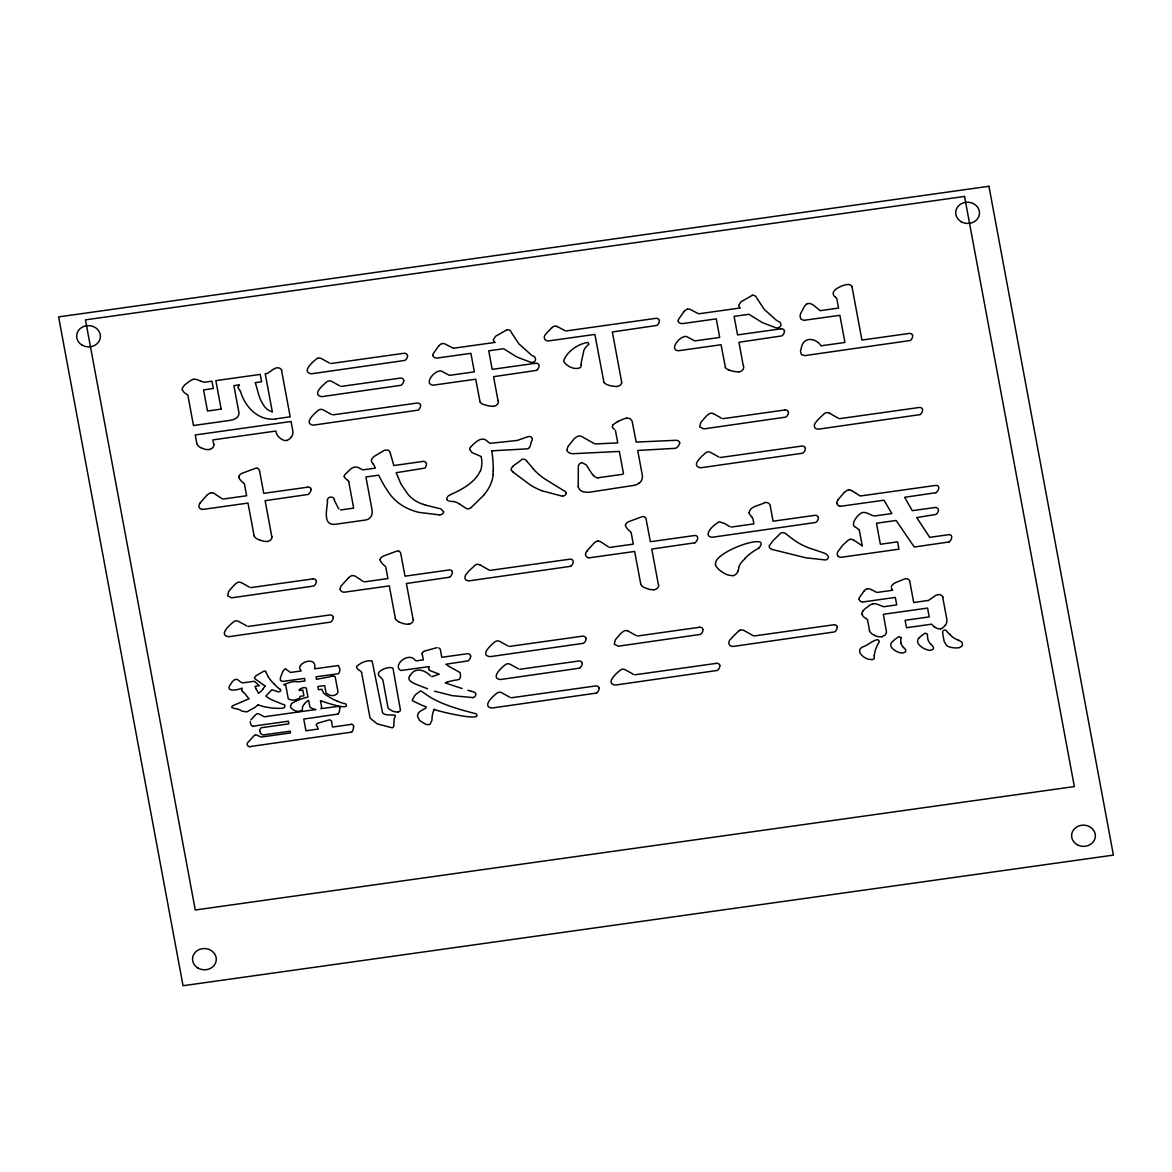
<?xml version="1.0" encoding="UTF-8"?>
<svg xmlns="http://www.w3.org/2000/svg" width="1172" height="1172" viewBox="0 0 1172 1172"><rect width="100%" height="100%" fill="white"/><g stroke="black" fill="none" stroke-linecap="round" stroke-linejoin="round"><path stroke-width="1.5" d="M238.854 477.092L238.883 477.238A7.618 6.798 2.4 0 0 240.333 479.905A17.639 15.763 2.4 0 0 241.608 481.384L243.981 483.523M380.153 559.762L380.182 560.055A7.618 6.798 2.4 0 0 381.618 562.721A17.639 15.763 2.4 0 0 382.892 564.201L385.28 566.34M469.62 449.477L472.052 452.597L480.505 456.23A44.946 40.141 2.4 0 1 481.399 456.655M625.496 525.466L625.526 525.598A7.618 6.798 2.4 0 0 626.976 528.279A17.639 15.763 2.4 0 0 628.251 529.744L630.624 531.898M719.813 665.725L719.813 665.872A7.105 6.343 2.4 0 1 717.293 670.443L615.256 685.078C605.045 683.423 616.033 673.519 620.428 670.047A6.475 5.772 2.4 0 1 621.468 669.49L621.526 669.461A3.736 3.326 2.4 0 1 623.782 669.256L624.134 669.344A7.179 6.417 2.4 0 1 624.925 669.593L633.481 674.34M784.405 331.031L784.434 331.324A7.105 6.343 2.4 0 1 781.914 335.895L738.917 342.253L743.356 366.118M493.192 470.807L493.002 474.455M621.526 382.38L621.556 382.043A7.984 7.135 2.4 0 0 621.424 380.783L612.355 331.969L656.803 325.45A7.105 6.343 2.4 0 0 659.397 320.85M327.515 500.737C327.457 508.311 321.919 525.613 335.133 524.309L365.679 520.002A9.552 8.526 2.4 0 0 368.374 519.064L368.931 518.727A8.6 7.691 2.4 0 0 372.037 513.805L372.213 511.856A20.07 17.932 2.4 0 0 371.92 509.219L365.928 476.975L378.703 475.173A147.057 131.381 2.4 0 0 388.855 492.767A47.744 42.646 2.4 0 0 409.834 509.41A64.621 57.736 2.4 0 0 418.931 512.384L439.808 514.933M311.063 489.662L311.049 489.193A2.74 2.447 2.4 0 0 310.844 488.607M238.282 387.038L238.297 387.522A6.153 5.494 2.4 0 0 239.601 390.027L239.996 390.613M738.17 570.764L738.316 570.31A19.528 17.448 2.4 0 0 738.814 567.57M480.373 470.705C475.143 482.322 462.325 489.457 450.751 494.481M247.497 742.872L254.544 735.24A3.663 3.267 2.4 0 1 255.452 734.903M568.039 446.547L567.761 447.162A7.735 6.9 2.4 0 0 567.204 450.297M568.215 446.224L574.016 438.943A11.398 10.182 2.4 0 1 578.763 435.955M409.555 676.288C405.937 681.518 416.968 684.433 421.173 686.338M250.852 719.93L255.848 714.466M263.231 688.682L263.583 688.125A25.374 22.678 2.4 0 1 265.077 686.074M838.039 499.682L844.323 492.416M200.163 502.817L207.371 494.745M586.806 551.177L594.014 543.119A8.468 7.559 2.4 0 1 597.588 541.054M863.105 610.802L863.969 609.806A22.913 20.481 2.4 0 1 865.112 608.722L869.961 605.089A12.482 11.149 2.4 0 1 873.037 603.741M470.617 447.089L470.587 447.133A7.076 6.329 2.4 0 0 470.075 447.865L469.987 448.026A3.619 3.238 2.4 0 0 469.606 449.33M260.345 728.735L261.283 727.724L288.854 723.857L288.371 721.205L253.533 726.098M612.634 425.333L612.282 426.623A5.464 4.878 2.4 0 0 614.582 429.45M470.763 446.928C475.056 442.503 481.897 435.164 487.801 441.683A11.237 10.035 2.4 0 0 490.057 443.353L517.248 440.438L528.367 436.555A3.384 3.018 2.4 0 1 529.876 436.57M483.802 495.155L471.188 507.535M304.456 703.815L302.566 706.701L302.347 709.602A2.329 2.08 2.4 0 1 301.907 710.276L299.343 711.331M919.449 637.553C913.178 643.252 924.166 649.757 929.396 650.255A6.871 6.138 2.4 0 0 931.154 650.123L933.073 649.229A2.139 1.905 2.4 0 0 933.469 648.614L933.469 647.149A19.104 17.067 2.4 0 0 932.443 645.918L930.89 644.234M864.247 590.732L859.31 597.735A5.406 4.835 2.4 0 0 859.105 598.819L859.135 599.156M438.768 345.784L433.098 353.9A6.431 5.743 2.4 0 0 432.908 355.277L432.951 355.409M684.126 311.342L678.442 319.487A6.431 5.743 2.4 0 0 678.266 320.835L678.295 320.967M773.11 540.556L769.096 546.02L769.682 547.998L771.747 549.36L805.984 557.828L825.337 559.952A3.399 3.033 2.4 0 0 828.34 556.51L828.062 556.099A6.036 5.391 2.4 0 0 826.128 554.122L825.586 553.755A11.119 9.933 2.4 0 0 824.898 553.404L824.458 553.199A14.914 13.332 2.4 0 0 823.887 552.964L808.46 547.764A64.973 58.043 2.4 0 1 794.426 540.351L786.602 534.432M773.696 539.999L781.299 532.689A5.728 5.113 2.4 0 1 786.148 533.949L786.163 534.036M337.697 714.129L303.753 719.051L305.936 730.771L318.345 729.028L316.367 725.029M513.028 466.119L513.351 465.841A17.521 15.661 2.4 0 1 515.109 464.522L516.134 463.848A30.999 27.688 2.4 0 0 518.683 462.032L522.258 459.175A4.542 4.058 2.4 0 1 526.594 460.801L526.711 460.992M351.38 732.178L250.325 746.52M551.807 327.721L547.383 332.247A49.327 44.067 2.4 0 0 546.225 333.683C542.958 336.012 543.676 341.081 548.364 340.949L594.878 334.43L603.888 382.16M348.67 577.562L341.492 585.575A7.75 6.915 2.4 0 0 340.085 589.12M536.571 370.367L493.558 376.695L497.997 400.56M570.705 566.31L469.357 580.814C464.156 581.327 463.629 576.141 467.115 573.181A56.827 50.762 2.4 0 1 468.829 571.13L475.056 565.182A6.607 5.889 2.4 0 1 476.052 564.626L476.11 564.611A3.809 3.399 2.4 0 1 478.469 564.406L478.821 564.494A7.457 6.666 2.4 0 1 479.656 564.758L479.831 564.831M920.123 414.61L818.774 429.113C813.588 429.626 813.016 424.586 816.532 421.466A56.827 50.762 2.4 0 1 818.246 419.415L824.473 413.482A6.607 5.889 2.4 0 1 825.469 412.925L825.528 412.91A3.809 3.399 2.4 0 1 827.886 412.705L828.238 412.793A7.457 6.666 2.4 0 1 829.073 413.057L829.249 413.115M596.621 693.048L491.918 708.035C481.765 706.672 492.533 696.461 497.016 693.106A6.402 5.728 2.4 0 1 498.041 692.549L498.1 692.52A3.736 3.34 2.4 0 1 500.341 692.315L500.708 692.403A7.179 6.417 2.4 0 1 501.499 692.652L510.01 697.325M639.077 483.098L639.136 483.054A14.416 12.877 2.4 0 1 635.663 484.974A19.177 17.126 2.4 0 1 635.165 485.179L590.102 492.123A22.517 20.114 2.4 0 1 587.948 492.284L584.594 492.064A8.6 7.677 2.4 0 1 579.95 489.925L579.671 489.486A7.999 7.149 2.4 0 1 578.236 486.629M579.525 668.172L500.385 679.54C490.306 678.324 500.913 667.967 505.484 664.612A6.402 5.728 2.4 0 1 506.509 664.055L506.568 664.041A3.736 3.34 2.4 0 1 508.809 663.835L509.175 663.923A7.179 6.417 2.4 0 1 509.967 664.172L518.478 668.846M739.019 630.77L732.793 636.718A56.827 50.762 2.4 0 0 731.079 638.769C727.548 641.304 728.017 646.783 733.335 646.417L834.669 631.898A7.135 6.373 2.4 0 0 837.218 627.181M449.403 577.254L406.406 583.495L413.086 619.387M694.762 542.812L651.764 549.053L658.43 584.945M935.857 492.709L904.638 497.294L912.285 510.684L934.714 507.535M948.822 541.991L914.307 547.031L896.111 520.485L876.89 523.181M806.702 304.251L805.823 304.881A10.358 9.259 2.4 0 0 804.446 306.346L800.71 313.437A14.84 13.258 2.4 0 0 800.051 315.957L800.857 319.15L803.889 320.322L839.885 315.327L844.939 342.458L821.235 345.784M317.876 723.168L328.863 720.004A2.256 2.022 2.4 0 1 330.475 720.15M758.899 547.983C773.652 531.106 712.239 551.807 715.653 564.626M423.634 651.544L423.81 651.442A10.123 9.054 2.4 0 1 424.616 651.075L436.453 647.75A6.68 5.977 2.4 0 1 436.995 647.706M935.329 595.64L928.502 600.43L913.706 602.511L909.882 581.957A5.626 5.025 2.4 0 0 909.633 581.063M274.204 368.799L273.237 369.356A26.722 23.865 2.4 0 0 272.695 369.707L267.612 373.37L265.224 373.707L272.358 412.046L269.912 410.889M617.468 421.788L618.45 421.261M935.696 595.435L936.135 595.23A7.222 6.446 2.4 0 1 937.747 594.658L937.878 594.644M274.57 368.609L275.068 368.374A7.222 6.446 2.4 0 1 276.592 367.862L276.841 367.832A4.468 3.985 2.4 0 1 281.793 370.293M740.03 630.228L740.074 630.199A3.809 3.399 2.4 0 1 742.447 629.994L742.784 630.082A7.457 6.666 2.4 0 1 743.619 630.346L743.795 630.419M296.955 700.519L291.769 703.332L290.392 706.218A5.215 4.659 2.4 0 0 291.389 708.254L293.557 710.012A9.933 8.863 2.4 0 0 299.343 711.389M317.641 358.28L317.627 358.295A6.402 5.728 2.4 0 0 316.572 358.866C314.272 360.683 300.325 371.964 311.459 373.795L404.867 360.419A6.783 6.05 2.4 0 0 407.563 355.687M447.426 682.06L447.455 682.045A15.046 13.434 2.4 0 0 445.301 682.837L449.169 684.228M275.728 418.887L275.698 418.902A6.636 5.933 2.4 0 1 275.054 419.049C258.221 420.807 245.021 406.933 240.582 391.668A7.471 6.68 2.4 0 0 240.26 391.038L240.201 390.935M882.194 636.63L885.329 634.96L886.545 632.221L883.336 614.304L927.55 608.092L929.191 616.897L905.106 620.281L906.498 627.723L931.681 624.193A14.372 12.833 2.4 0 0 934.143 626.683L934.538 626.991M193.409 379.347L193.541 379.318A5.977 5.333 2.4 0 1 194.83 379.245L195.914 379.376A11.808 10.548 2.4 0 1 197.277 379.713L200.046 380.753M873.052 603.77L873.184 603.727A5.977 5.333 2.4 0 1 874.473 603.668L875.557 603.8A11.808 10.548 2.4 0 1 876.92 604.137L883.263 606.598A4.776 4.263 2.4 0 0 883.761 606.715L896.712 604.884L895.32 597.412L863.749 601.851A5.875 5.245 2.4 0 1 862.841 601.925M626.581 418.096L629.965 418.521L632.089 421.012L636.162 442.093L675.878 440.291A3.663 3.267 2.4 0 1 679.789 442.84M398.041 712.019L399.813 711.228A2.549 2.285 2.4 0 0 400.472 710.291L393.016 668.436C390.628 665.374 374.879 670.721 379.025 675.834A17.009 15.192 2.4 0 0 380.226 677.035A27.439 24.524 2.4 0 1 381.486 678.178L382.863 679.95L388.064 707.903A3.941 3.531 2.4 0 0 388.459 708.562L392.195 710.935A13.727 12.262 2.4 0 0 398.041 712.122M408.676 624.178L408.515 624.207A16.305 14.562 2.4 0 1 401.073 622.786L399.271 622.127M654.02 589.736L653.859 589.765A16.305 14.562 2.4 0 1 646.431 588.344L644.615 587.685A8.248 7.369 2.4 0 1 640.615 584.213M940.618 628.778L940.677 628.763A7.369 6.578 2.4 0 0 944.954 625.365M506.905 329.801L495.551 336.305L493.368 339.836M752.263 295.344L740.909 301.863L738.726 305.394M330.856 363.54L403.842 353.299A3.091 2.754 2.4 0 1 407.504 355.482L407.402 355.687M565.871 330.973L655.734 318.359A3.091 2.754 2.4 0 1 659.411 320.542M453.623 348.216L494.892 342.429M698.981 313.774L740.25 307.972A5.362 4.791 2.4 0 1 738.8 305.98M255.32 382.629L261.59 381.75L260.213 374.41L215.868 380.636L221.156 409.043M820.239 310.668L838.537 308.09L836.808 298.743M341.257 386.408L400.106 378.146A3.091 2.754 2.4 0 1 403.769 380.329M449.711 375.318L474.367 371.861L470.91 353.314L437.903 357.958A7.413 6.622 2.4 0 1 436.717 358.046L436.292 358.017A3.633 3.238 2.4 0 1 432.82 355.438M695.069 340.876L719.711 337.419L716.268 318.872L683.247 323.501A7.413 6.622 2.4 0 1 682.075 323.589L681.679 323.575A3.633 3.238 2.4 0 1 678.163 320.996M780.86 328.834L737.554 334.914L734.097 316.367L748.937 314.286L762.415 322.637L776.011 327.808A8.307 7.428 2.4 0 0 777.27 327.911C782.222 327.808 782.061 322.066 777.769 321.157M275.947 418.814L290.202 416.822L281.544 370.381M332.789 414.888L417.027 403.065A3.091 2.754 2.4 0 1 420.704 405.248L420.602 405.556A7.105 6.343 2.4 0 1 418.082 410.141L313.393 425.143C303.299 423.912 313.935 413.584 318.491 410.215A6.402 5.728 2.4 0 1 319.517 409.658L319.575 409.643A3.736 3.34 2.4 0 1 321.831 409.438L322.183 409.526A7.179 6.417 2.4 0 1 322.974 409.775L331.5 414.434M616.838 386.467L617.029 386.438A5.347 4.776 2.4 0 0 621.775 382.497M493.353 406.245L493.016 406.274A25.74 22.986 2.4 0 1 487.86 405.688L483.655 404.53A7.794 6.973 2.4 0 1 479.949 401.923M209.187 449.447L209.466 449.389A5.801 5.171 2.4 0 0 214.08 444.276M286.657 440.379L286.788 440.35A7.442 6.651 2.4 0 0 291.096 437.053M722.831 418.697L784.786 410.01M423.107 461.416L393.836 465.533L390.291 453.139M222.9 499.082L246.633 495.756L244.479 484.139M307.547 487.2L263.744 493.353L259.613 471.144M839.592 418.668L919.053 407.504A4.058 3.619 2.4 0 1 919.683 407.46M340.481 509.981L353.124 508.209M720.223 457.52L801.692 446.078A3.091 2.754 2.4 0 1 805.369 448.261M598.262 477.722L621.775 474.426A6.783 6.065 2.4 0 0 622.698 474.235M562.457 496.225L541.698 490.702M764.759 502.612C760.013 505.586 749.758 505.938 749.142 512.75M860.365 495.99L935.271 485.472A3.194 2.857 2.4 0 1 938.376 486.307M250.735 587.626L312.69 578.924M731.182 527.078L753.918 523.884L752.951 518.654M364.184 581.898L387.917 578.572L385.764 566.955M609.543 547.456L633.276 544.116L631.122 532.513M874.239 516.032L891.833 513.556L883.996 500.195L841.76 506.128A6.256 5.596 2.4 0 1 840.734 506.201L840.207 506.172M490.174 570.368L569.636 559.22A4.058 3.619 2.4 0 1 570.266 559.176M248.127 626.449L329.61 615.007A3.091 2.754 2.4 0 1 333.273 617.19M877.169 592.431L892.639 590.263L892.068 589.384A6.798 6.08 2.4 0 1 891.54 588.183M509.38 646.431L582.352 636.176A3.091 2.754 2.4 0 1 586.015 638.359M416.236 660.891L423.341 659.88L422.213 653.83M637.378 636L699.332 627.298M428.981 666.619L401.542 670.428A4.703 4.205 2.4 0 1 400.194 670.194C392.767 664.685 409.116 651.119 415.503 660.642M754.138 635.957L833.6 624.808A4.058 3.619 2.4 0 1 834.244 624.764M519.782 669.285L578.616 661.023A3.091 2.754 2.4 0 1 582.279 663.22M264.476 716.751L315.971 709.529A11.031 9.859 2.4 0 1 313.056 708.957M472.565 697.574L452.392 695.67L434.475 691.172M634.77 674.808L716.253 663.381M511.314 697.78L595.552 685.957A3.091 2.754 2.4 0 1 599.214 688.14M351.19 724.428L332.526 727.036L331.515 721.63M582.162 462.779L586.19 464.815L592.607 474.704M333.244 676.01L335.163 676.61L337.961 691.67A4.058 3.633 2.4 0 1 336.657 694.044A8.277 7.398 2.4 0 1 333.888 695.479A9.068 8.101 2.4 0 1 329.244 695.04L326.05 693.033L324.659 685.576L317.832 686.528L318.432 689.737L321.846 689.268L323.589 693.048A24.451 21.843 2.4 0 0 328.35 696.476A54.308 48.506 2.4 0 0 337.39 701.237M491.83 450.854L527.605 448.817A4.6 4.117 2.4 0 0 528.513 448.422M595.479 443.924L617.761 442.913L615.476 430.637M453.33 501.616L449.477 501.22M588.93 557.696L589.472 557.726A6.256 5.596 2.4 0 0 590.483 557.652L634.638 551.455L640.762 584.139M202.258 509.322L202.815 509.366A6.256 5.596 2.4 0 0 203.84 509.278L247.995 503.081L254.119 535.765M471.129 691.143L467.833 690.293M594.526 443.719L581.649 436.497A8.321 7.442 2.4 0 0 580.975 436.248L580.755 436.174A4.38 3.912 2.4 0 0 579.803 435.999M462.032 688.506L450.136 684.58M425.407 505.088L440.701 508.838L443.397 511.402M957.846 639.809L961.274 641.699A4.732 4.234 2.4 0 1 962.329 643.501L962.285 645.42A3.179 2.842 2.4 0 1 961.831 646.212L959.311 647.677A20.246 18.078 2.4 0 1 949.452 646.973L948.338 646.505A7.398 6.622 2.4 0 1 946.449 645.23L944.222 641.699L942.845 634.477A19.807 17.683 2.4 0 1 942.771 631.781L942.947 631.063A1.89 1.685 2.4 0 1 944.236 630.097A3.355 2.989 2.4 0 1 945.467 630.111L946.024 630.419A41.958 37.489 2.4 0 0 949.628 634.257M424.953 504.942L423.385 504.414M313.041 708.987L309.906 707.082L308.588 700.255A15.383 13.742 2.4 0 0 304.544 703.859M873.111 515.753L867.119 513.116A11.53 10.299 2.4 0 0 865.053 512.56L864.584 512.501A5.494 4.908 2.4 0 0 862.914 512.516M698.409 313.613L698.336 313.583A9.42 8.409 2.4 0 1 697.457 313.202L690.249 309.437A6.212 5.552 2.4 0 0 687.598 309.174M453.051 348.055L452.949 348.011A9.42 8.409 2.4 0 1 452.099 347.645L444.906 343.879A6.212 5.552 2.4 0 0 442.24 343.616M259.657 540.014L258.06 539.354A8.248 7.369 2.4 0 1 253.972 535.838M427.531 688.726L421.73 686.558M557.183 326.505L557.301 326.549A6.666 5.963 2.4 0 0 556.407 326.27L556.217 326.226A3.619 3.238 2.4 0 0 554.283 326.241M627.958 630.99L627.796 630.932A7.032 6.285 2.4 0 0 627.005 630.697L626.712 630.624A3.838 3.428 2.4 0 0 625.321 630.565A4.761 4.263 2.4 0 0 623.68 631.195L623.592 631.239A10.694 9.552 2.4 0 0 622.435 632.06L621.336 633.027A35.014 31.278 2.4 0 0 620.501 633.847L616.208 638.725A28.861 25.784 2.4 0 0 615.329 639.927L614.245 644.146L618.274 646.212L700.402 634.404A7.105 6.343 2.4 0 0 702.995 629.789M713.411 413.701L713.352 413.672A7.032 6.285 2.4 0 0 712.459 413.394L712.268 413.35A3.838 3.428 2.4 0 0 710.774 413.262A4.761 4.263 2.4 0 0 709.133 413.906L709.001 413.965A10.694 9.552 2.4 0 0 707.888 414.771L706.701 415.811A35.014 31.278 2.4 0 0 705.954 416.543L701.662 421.422A28.861 25.784 2.4 0 0 700.768 422.623L699.699 426.857L703.727 428.908L785.855 417.1A7.105 6.343 2.4 0 0 788.448 412.5L788.317 412.207M241.315 582.63L241.256 582.601A7.032 6.285 2.4 0 0 240.363 582.323L240.143 582.279A3.838 3.428 2.4 0 0 238.678 582.191A4.761 4.263 2.4 0 0 237.037 582.821L237.037 582.821A10.694 9.552 2.4 0 0 235.792 583.7L234.605 584.74A35.014 31.278 2.4 0 0 233.858 585.473L229.565 590.351A28.861 25.784 2.4 0 0 228.672 591.552L227.602 595.786L231.631 597.837L313.759 586.029A7.105 6.343 2.4 0 0 316.352 581.429M729.087 370.118L733.203 371.26A25.74 22.986 2.4 0 0 738.36 371.846M838.639 418.375L829.468 413.203M753.171 635.649L744.088 630.536M489.222 570.075L480.051 564.919M557.476 326.622L564.831 330.621M713.616 413.775L721.571 418.243M628.163 631.078L636.118 635.546M241.52 582.704L249.475 587.172M263.993 716.59L259.027 714.026A6.314 5.64 2.4 0 0 258.485 713.836M871.294 589.545L875.953 592.021A7.779 6.959 2.4 0 0 876.553 592.256M874.561 635.458L874.605 635.488A12.907 11.53 2.4 0 0 882.077 636.821M201.833 448.217L201.789 448.202A10.094 9.01 2.4 0 1 196.603 443.499M729.878 526.624L726.288 524.66A38.471 34.369 2.4 0 0 724.15 523.298L719.154 521.76L714.422 524.983A53.136 47.466 2.4 0 0 713.279 526.155C709.426 529.129 704.431 536.747 712.268 537.259L815.771 522.448A7.105 6.343 2.4 0 0 818.378 517.848M329.566 363.086L321.099 358.442A7.179 6.417 2.4 0 0 320.249 358.163L319.927 358.105A3.736 3.34 2.4 0 0 317.641 358.266M339.968 385.954L331.5 381.31A7.179 6.417 2.4 0 0 330.651 381.032L330.431 380.988A3.736 3.34 2.4 0 0 328.043 381.134A6.402 5.728 2.4 0 0 326.973 381.735C324.336 383.845 310.785 394.949 321.861 396.649L401.014 385.28A7.091 6.329 2.4 0 0 403.798 380.636M508.091 645.977L499.624 641.333A7.179 6.417 2.4 0 0 498.774 641.055L498.54 641.011A3.736 3.34 2.4 0 0 496.152 641.157A6.402 5.728 2.4 0 0 495.082 641.758C492.387 643.868 478.923 655.104 489.984 656.672L583.378 643.311A6.783 6.05 2.4 0 0 586.073 638.579L585.897 638.388M532.337 355.57C536.835 356.493 536.571 362.837 531.927 362.353A8.307 7.428 2.4 0 1 530.652 362.251L517.057 357.094L503.579 348.729L488.739 350.809L492.196 369.356L535.516 363.276A3.091 2.754 2.4 0 1 539.179 365.459L539.076 365.62A7.105 6.343 2.4 0 1 536.556 370.352M718.875 457.021L710.379 452.289A7.179 6.417 2.4 0 0 709.587 452.04L709.324 451.982A3.736 3.326 2.4 0 0 706.965 452.143L706.95 452.187A6.475 5.772 2.4 0 0 705.881 452.758C703.464 454.736 689.546 465.973 700.695 467.789L802.761 453.183A7.105 6.343 2.4 0 0 805.354 448.568M246.779 625.951L238.282 621.219A7.179 6.417 2.4 0 0 237.491 620.97L237.227 620.911A3.736 3.326 2.4 0 0 234.869 621.072L234.854 621.116A6.475 5.772 2.4 0 0 233.785 621.687C231.162 623.797 217.567 634.96 228.599 636.718L330.665 622.112A7.105 6.343 2.4 0 0 333.258 617.498M200.163 380.812L203.62 382.175A4.776 4.263 2.4 0 0 204.118 382.292L211.956 381.193L213.333 388.518L203.562 389.895L207.488 411.02L220.38 409.218A3.912 3.487 2.4 0 0 221.083 409.072M851.81 490.687L855.97 493.236M854.051 540.292L860.878 544.921A27.542 24.597 2.4 0 0 862.211 545.815M859.633 495.639L856.175 493.397M608.502 546.928L601.046 542.006A7.457 6.666 2.4 0 0 598.877 541.156M363.071 581.341L355.687 576.463A7.457 6.666 2.4 0 0 353.519 575.613M221.86 498.569L214.491 493.69A7.457 6.666 2.4 0 0 212.235 492.797M821.001 345.652C815.873 337.961 803.01 335.749 801.121 348.802A21.111 18.869 2.4 0 0 800.901 349.461A13.39 11.954 2.4 0 0 800.491 351.248L801.414 354.603L804.827 355.614L910.307 340.495A7.193 6.431 2.4 0 0 912.68 335.822L912.548 335.339M430.593 675.907C424.865 670.018 415.591 666.853 410.449 674.969A13.961 12.467 2.4 0 0 409.555 676.288M819.975 310.492L815.067 306.449A26.546 23.718 2.4 0 0 813.793 305.467L812.386 304.544A5.743 5.128 2.4 0 0 806.526 303.9M449.184 666.458L445.887 664.246L468.068 660.862A7.105 6.343 2.4 0 0 470.661 656.247L470.529 655.968M855.809 527.429L856.703 527.971A19.148 17.111 2.4 0 1 859.325 530.008M449.55 666.707L460.098 672.567L460.493 675.35A10.753 9.61 2.4 0 1 460.493 675.922L460.493 676.039A8.351 7.457 2.4 0 1 460.42 676.771L460.347 677.123A4.849 4.322 2.4 0 1 459.263 679.203L458.062 679.745A59.406 53.062 2.4 0 0 447.44 682.001M776.743 320.571L764.334 309.511L756.819 298.201M531.399 355.028L518.976 343.953L511.475 332.643M459.79 504.18L466.104 508.355A6.973 6.241 2.4 0 0 466.881 508.663L467.071 508.721A3.663 3.267 2.4 0 0 468.683 508.882L469.225 508.707A10.621 9.493 2.4 0 0 471.173 507.52M855.56 527.268C850.652 525.554 855.179 517.672 859.516 514.376A7.647 6.842 2.4 0 1 862.475 512.53M265.077 686.074L256.199 679.701A23.66 21.14 2.4 0 1 255.408 679.042A2.608 2.329 2.4 0 1 254.383 677.826L255.935 675.79L264.125 671.029A1.494 1.333 2.4 0 1 265.619 671.527M835.548 297.336L836.515 298.318M513.204 472.155L529.817 484.637A58.497 52.257 2.4 0 0 541.713 490.643M949.598 634.286L950.756 635.385A17.463 15.602 2.4 0 0 957.817 639.868M903.451 647.442L903.92 647.882A20.554 18.356 2.4 0 1 905.604 649.669L905.707 651.339A2.139 1.905 2.4 0 1 905.311 651.969L903.392 652.863A6.871 6.138 2.4 0 1 901.283 652.965C896.346 652.408 886.34 646.431 892.844 641.289A36.068 32.23 2.4 0 1 898.983 636.601L901.151 637.671M835.504 297.292C827.271 291.066 842.771 284.884 847.253 284.562A4.205 3.75 2.4 0 1 852.015 286.569M274.336 684.243L275.654 685.576A62.775 56.08 2.4 0 0 277.471 687.29L279.185 688.653A5.333 4.761 2.4 0 1 280.504 689.546M751.516 516.764L752.439 517.79M280.489 689.561L280.65 691.07L278.584 691.934L271.889 689.737L265.883 696.095A29.329 26.209 2.4 0 0 273.31 700.446L282.599 704.269A13.346 11.925 2.4 0 1 283.771 704.577L284.855 705.178L284.752 706.906A2.168 1.948 2.4 0 1 284.122 707.668L282.364 708.298A62.38 55.729 2.4 0 1 265.854 707.053A44.639 39.892 2.4 0 1 258.104 704.812M338.928 508.897L338.679 508.589A10.694 9.552 2.4 0 1 338.4 508.223L334.225 500.136M533.494 469.049L526.946 461.329M372.916 463.76L373.004 463.848A6.49 5.801 2.4 0 1 374.205 465.548L375.318 468.126L362.88 469.869A7.003 6.256 2.4 0 1 361.02 468.961L358.647 467.775A7.545 6.739 2.4 0 0 355.013 466.969L354.94 467.057A9.42 8.409 2.4 0 0 350.838 468.859L344.729 474.792A5.157 4.615 2.4 0 0 344.334 475.905L344.334 476.447M265.59 671.556L265.971 672.303A36.464 32.582 2.4 0 0 266.454 673.299L268.256 676.713M258.558 693.267L256.272 689.18M725.409 367.407L721.073 344.744L678.412 350.736C668.611 349.959 679.687 335.617 686.279 336.481A7.017 6.27 2.4 0 1 686.792 336.657L693.956 340.481A9.713 8.673 2.4 0 0 694.366 340.656M480.051 401.85L475.729 379.201L433.054 385.192C423.282 384.02 434.534 370.044 440.936 370.938A7.017 6.27 2.4 0 1 441.434 371.099L448.612 374.937A9.713 8.673 2.4 0 0 449.008 375.099M395.404 618.582L389.294 585.897L345.139 592.094A6.256 5.596 2.4 0 1 344.114 592.182L343.616 592.153A3.912 3.501 2.4 0 1 340.173 589.238L340.232 589.135M511.139 331.925L511.021 331.691A4.043 3.604 2.4 0 0 506.89 329.698M869.565 630.653L867.5 619.636A13.068 11.676 2.4 0 0 865.258 618.083A8.57 7.647 2.4 0 1 861.977 614.172M196.793 443.294L195.241 434.959L291.066 421.495L292.824 430.93A10.021 8.951 2.4 0 1 291.33 437.171M942.728 597.31L946.8 619.109A9.933 8.878 2.4 0 1 945.218 625.482M182.393 389.631L182.422 389.734A8.014 7.164 2.4 0 0 185.557 393.499L187.374 394.788A10.68 9.537 2.4 0 1 187.857 395.213L193.483 425.509L229.214 420.499A23.777 21.242 2.4 0 0 232.437 419.84L234.136 419.254A10.533 9.405 2.4 0 0 236.319 418.111L236.568 417.906A7.061 6.3 2.4 0 0 238.868 412.192L233.873 385.632L239.41 384.856A5.86 5.245 2.4 0 0 238.209 387.024M578.206 486.629L578.323 468.141M255.408 382.951L259.173 396.18A44.038 39.35 2.4 0 0 263.246 404.56A16.555 14.796 2.4 0 0 269.018 410.493M259.92 731.475L260.111 732.251A19.03 17.009 2.4 0 0 260.389 733.218L262.733 735.005L290.216 731.182L290.539 732.94L262.176 736.924A23.162 20.7 2.4 0 1 261.092 737.042L257.562 735.415A6.856 6.124 2.4 0 0 256.624 735.034A2.842 2.549 2.4 0 0 255.657 734.873M493.412 340.114L493.485 340.407A5.362 4.791 2.4 0 0 494.906 342.414M876.495 523.401L880.377 544.262L897.606 541.845L898.968 549.185L842.404 557.125A4.732 4.234 2.4 0 1 837.775 556.011M859.31 530.022L862.255 545.844M836.852 503.169L836.867 503.257A3.912 3.501 2.4 0 0 840.163 506.26M770.253 506.026L773.066 521.203L814.716 515.358A3.091 2.754 2.4 0 1 818.378 517.541M679.57 442.884L679.54 443.573A9.229 8.248 2.4 0 1 675.585 448.305L637.715 450.473L642.241 474.777A10.255 9.156 2.4 0 1 639.297 483.201M623.475 473.591L619.343 451.425L572.668 453.725A11.925 10.651 2.4 0 1 570.793 453.388L570.486 453.3A4.629 4.131 2.4 0 1 567.028 450.356M565.915 492.723L565.739 492.225A4.395 3.926 2.4 0 0 565.256 491.566L547.031 480.315A58.79 52.52 2.4 0 1 533.436 469.078M599.082 688.154L599.112 688.301A7.105 6.343 2.4 0 1 596.592 693.018M511.388 469.782L511.519 470.192A6.197 5.538 2.4 0 0 513.204 472.155M348.729 481.56L353.607 507.754M361.577 672.538L369.766 716.532A9.156 8.189 2.4 0 0 370.528 718.524L377.208 723.886L392.371 727.856L393.733 726.655L394.202 718.407A12.116 10.826 2.4 0 0 394.686 717.835L395.374 715.828A1.963 1.758 2.4 0 0 394.817 715.301L391.961 714.905A21.301 19.03 2.4 0 1 386.233 714.656A6.475 5.772 2.4 0 1 385.134 714.393L384.782 714.275A5.289 4.717 2.4 0 1 382.57 712.679L372.183 661.242A1.729 1.553 2.4 0 0 371.685 660.818L367.129 660.935A45.005 40.214 2.4 0 0 361.518 662.913L356.801 666.106A2.857 2.564 2.4 0 0 356.61 666.971A5.025 4.498 2.4 0 0 358.896 670.047A7.12 6.358 2.4 0 1 361.679 672.479M353.68 726.45L353.651 726.288A2.373 2.124 2.4 0 0 351.19 724.223M271.787 536.571L265.121 500.678L308.119 494.452A7.75 6.915 2.4 0 0 311.02 489.647M213.685 444.276L212.865 439.896L275.903 431.047L276.27 433.039A14.606 13.053 2.4 0 0 280.372 438.387L280.65 438.562A7.794 6.959 2.4 0 0 286.671 440.569M259.847 731.138L259.657 730.083A2.139 1.905 2.4 0 1 259.818 729.57M250.237 721.776L250.398 722.582A11.442 10.226 2.4 0 0 250.764 723.974L250.823 724.091A3.413 3.047 2.4 0 0 253.416 726.479M578.294 467.071L578.294 466.383A4.82 4.307 2.4 0 1 581.722 462.662M331.339 720.883A2.256 2.022 2.4 0 1 331.647 721.6M353.49 726.464A10.196 9.112 2.4 0 1 351.659 732.354M250.339 746.769A2.959 2.652 2.4 0 1 247.131 744.279A3.457 3.091 2.4 0 1 247.307 743.341M256.609 714.012A3.311 2.959 2.4 0 1 257.401 713.719M296.985 700.578A54.923 49.063 2.4 0 1 307.987 697.091L306.332 688.154C303.24 685.825 293.908 692.213 302.815 690.03L303.885 695.816L300.12 696.358L299.358 698.483L295.007 699.933A15.837 14.152 2.4 0 1 290.964 699.948L288.283 698.864L285.719 685.078A4.732 4.219 2.4 0 0 284.576 684.873A4.82 4.307 2.4 0 1 283.697 684.682L289.44 682.543A47.481 42.426 2.4 0 1 293.674 681.591L293.806 681.577A17.829 15.925 2.4 0 1 296.882 681.708M297.6 681.679A13.698 12.233 2.4 0 0 299.607 681.708L304.984 680.932L304.53 678.412L283.228 681.372L280.489 680.668L280.298 678.222L282.774 671.468L285.265 668.685L290.422 672.464L301.16 670.955A12.423 11.09 2.4 0 1 299.593 667.395C301.116 660.905 317.48 656.95 314.536 668.831L338.342 665.535L339.851 669.183A8.556 7.647 2.4 0 1 338.503 673.695L316.03 676.801L316.484 679.306L328.893 677.02A25.271 22.576 2.4 0 1 333.229 675.951M337.433 701.164A42.851 38.28 2.4 0 0 343.674 703.434L344.348 703.522A15.031 13.434 2.4 0 1 345.667 703.845C351.512 711.316 323.985 702.013 320.952 700.812A26.209 23.411 2.4 0 1 320.454 700.607L321.553 706.511A2.74 2.447 2.4 0 1 320.85 708.664L337.536 706.496A2.007 1.802 2.4 0 1 339.016 706.643M339.69 707.097A2.007 1.802 2.4 0 1 340.085 707.727M339.675 708.035A11.031 9.859 2.4 0 1 337.932 714.261M316.22 724.999A2.652 2.373 2.4 0 1 317.48 723.49M256.287 689.18A39.789 35.541 2.4 0 1 255.042 686.323L259.364 685.708L254.353 681.269L242.604 682.91L240.289 681.738A24.964 22.297 2.4 0 1 239.147 680.815C236.202 677.445 232.803 680.39 231.206 683.423C224.174 691.861 235.455 690.865 242.15 688.125A3.062 2.74 2.4 0 0 241.754 690.103M263.304 688.726A20.012 17.873 2.4 0 1 258.499 693.209M274.38 684.214A43.335 38.72 2.4 0 1 268.198 676.742M258.118 704.797A34.164 30.516 2.4 0 1 254.807 707.492L246.779 711.902L242.033 711.14A21.697 19.382 2.4 0 1 241.066 710.54A11.823 10.563 2.4 0 0 235.484 708.708L231.851 707.639A2.344 2.095 2.4 0 1 232.715 705.705L249.123 698.732A23.513 21.008 2.4 0 1 246.12 695.113A11.998 10.724 2.4 0 0 243.527 692.505M243.571 692.462A5.845 5.215 2.4 0 1 241.666 690.118M434.08 709.426A29.71 26.546 2.4 0 1 437.493 710.525C440.174 711.433 483.45 722.216 476.154 713.865C460.772 709.705 444.964 705.72 431.062 697.692A110.227 98.477 2.4 0 1 427.502 695.421L421.275 691.128A2.139 1.919 2.4 0 0 420.338 691.055L415.84 694.381A36.405 32.523 2.4 0 0 414.712 695.611L412.295 699.948A1.743 1.553 2.4 0 0 412.632 700.812L421.305 705.002A133.256 119.046 2.4 0 0 425.128 706.423C430.051 708.093 417.73 710.32 417.891 714.583A6.768 6.05 2.4 0 0 417.554 716.546L419.737 720.663L425.656 724.252A8.189 7.31 2.4 0 0 429.157 724.56A2.725 2.432 2.4 0 0 430.212 724.062L431.999 720.018A30.619 27.352 2.4 0 1 434.138 709.441M919.434 637.553A45.269 40.449 2.4 0 1 925.265 633.129L927.418 634.198A29.315 26.18 2.4 0 0 927.946 639.326A10.035 8.966 2.4 0 0 930.92 644.19M901.18 643.194A15.251 13.625 2.4 0 1 901.034 637.656M903.48 647.413A9.435 8.424 2.4 0 1 901.019 643.223M582.308 663.528A7.091 6.329 2.4 0 1 579.495 668.128M716.239 663.337A3.091 2.754 2.4 0 1 719.916 665.564M699.318 627.254A3.091 2.754 2.4 0 1 702.995 629.481M834.947 624.793A2.886 2.578 2.4 0 1 837.16 626.903M739.034 630.77A6.607 5.889 2.4 0 1 740.015 630.228M312.675 578.895A3.091 2.754 2.4 0 1 316.352 581.122M352.567 575.569A3.457 3.091 2.4 0 1 353.065 575.569M380.05 559.747A4.234 3.78 2.4 0 1 381.457 557.418L382.409 556.627A13.478 12.042 2.4 0 1 383.083 556.202L396.868 551.074A3.633 3.238 2.4 0 1 398.26 551.104M398.612 551.03A3.78 3.384 2.4 0 1 400.824 553.96L405.043 576.17L448.832 570.017A3.194 2.857 2.4 0 1 451.923 570.852M452.143 571.423A2.74 2.447 2.4 0 1 452.333 572.009L452.348 572.463A7.75 6.915 2.4 0 1 449.477 577.327M413.467 619.402A5.845 5.215 2.4 0 1 408.691 624.266M399.315 622.039A8.248 7.369 2.4 0 1 395.257 618.655M348.773 577.65A8.468 7.559 2.4 0 1 352.23 575.496M570.984 559.205A2.886 2.578 2.4 0 1 573.196 561.315L573.181 561.593A7.135 6.373 2.4 0 1 570.691 566.31M597.925 541.127A3.457 3.091 2.4 0 1 598.423 541.127M625.409 525.305A4.234 3.78 2.4 0 1 626.8 522.976L627.753 522.185A13.478 12.042 2.4 0 1 628.441 521.76L642.227 516.632A3.633 3.238 2.4 0 1 643.604 516.647M643.97 516.588A3.78 3.384 2.4 0 1 646.168 519.504L650.387 541.713L694.19 535.575A3.194 2.857 2.4 0 1 697.281 536.41M697.501 536.981A2.74 2.447 2.4 0 1 697.677 537.567L697.706 538.021A7.75 6.915 2.4 0 1 694.82 542.885M658.811 584.96A5.845 5.215 2.4 0 1 654.049 589.824M588.886 557.784A3.912 3.501 2.4 0 1 585.531 554.796M585.429 554.678A7.75 6.915 2.4 0 1 586.894 551.25M745.099 558.077A63.903 57.076 2.4 0 1 758.958 548.071M738.492 567.468A26.297 23.484 2.4 0 1 745.392 558.399M738.038 570.823A7.706 6.886 2.4 0 1 733.599 575.628M733.262 575.628A15.763 14.093 2.4 0 1 722.435 572.141A18.767 16.774 2.4 0 1 715.272 564.787M751.633 516.588A9.347 8.351 2.4 0 1 749.04 512.765M764.745 502.51A4.717 4.219 2.4 0 1 770.502 505.996M837.775 555.587A4.043 3.619 2.4 0 1 837.277 554.297L837.248 554.21A6.402 5.728 2.4 0 1 837.746 551.939L842.624 545.288L848.118 540.292A6.944 6.197 2.4 0 1 850.403 539.31M850.696 539.193A5.772 5.157 2.4 0 1 853.934 540.424M836.705 503.154A7.647 6.827 2.4 0 1 838.141 499.755M844.499 492.533A9.669 8.629 2.4 0 1 848.513 489.735M848.894 489.852A3.296 2.945 2.4 0 1 849.392 489.867M849.832 489.911A7.31 6.534 2.4 0 1 851.795 490.716M938.582 486.878A2.74 2.447 2.4 0 1 938.772 487.464L938.787 487.933A7.75 6.915 2.4 0 1 935.915 492.782M934.699 507.491A3.208 2.871 2.4 0 1 938.523 509.805M938.494 510.289A8.907 7.955 2.4 0 1 936.164 514.391L916.709 517.585L929.718 537.347L948.251 534.74A3.194 2.857 2.4 0 1 951.356 535.575M951.561 536.146A2.74 2.447 2.4 0 1 951.752 536.732L951.767 537.201A7.75 6.915 2.4 0 1 948.895 542.065M920.401 407.504A2.886 2.578 2.4 0 1 922.613 409.599L922.598 409.878A7.135 6.373 2.4 0 1 920.108 414.595M784.771 409.966A3.091 2.754 2.4 0 1 788.448 412.192M612.517 425.246A20.202 18.049 2.4 0 1 617.527 421.891M618.508 421.29A41.181 36.801 2.4 0 1 626.566 418.052M598.218 478A7.838 7.003 2.4 0 1 592.783 474.616M566.34 492.723A3.838 3.428 2.4 0 1 562.457 496.078M511.153 469.767A5.45 4.864 2.4 0 1 513.131 466.222M491.771 450.868A140.728 125.726 2.4 0 1 493.251 470.807M493.266 474.484A44.58 39.833 2.4 0 1 483.699 495.082M453.461 501.426A13.126 11.735 2.4 0 1 459.644 504.326M448.319 500.796A3.223 2.871 2.4 0 1 447.089 499.77M446.898 499.228A3.706 3.311 2.4 0 1 447.44 497.016M447.982 496.254A9.83 8.775 2.4 0 1 450.707 494.569M481.194 456.684A33.885 30.282 2.4 0 1 480.667 470.631M530.755 436.863A3.384 3.018 2.4 0 1 531.854 437.742M532.161 438.445A4.366 3.897 2.4 0 1 532.337 439.119L532.132 440.203A14.196 12.687 2.4 0 0 530.711 444.437L530.594 444.745A12.745 11.383 2.4 0 1 530.11 446.239L529.964 446.561A4.6 4.117 2.4 0 1 528.85 448.129M388.035 450.297A4.248 3.794 2.4 0 0 387.009 450.107L386.452 450.077A7.823 6.988 2.4 0 0 385.236 450.165L384.973 450.224A10.533 9.405 2.4 0 0 384.079 450.488L374.542 456.142A16.701 14.928 2.4 0 0 373.15 457.373L372.725 457.812A5.933 5.303 2.4 0 0 371.334 460.45L371.436 460.86A7.794 6.959 2.4 0 0 372.96 463.746M388.415 450.429A3.282 2.93 2.4 0 1 390.173 452.597M423.092 461.358A3.208 2.871 2.4 0 1 426.549 463.746L426.447 463.936A9.508 8.497 2.4 0 1 425.026 468.068L396.165 472.726L401 484.139L407.9 494.174A32.245 28.817 2.4 0 0 423.4 504.4M443.807 511.666A3.985 3.56 2.4 0 1 439.822 514.772M327.325 500.752A3.648 3.267 2.4 0 1 330.504 497.118A3.648 3.267 2.4 0 1 334.577 500.048M346.883 479.744A6.343 5.67 2.4 0 1 348.773 481.546M347.015 479.568A6.124 5.464 2.4 0 1 344.172 476.506M211.282 492.753A3.457 3.091 2.4 0 1 211.78 492.767M238.766 476.945A4.234 3.78 2.4 0 1 240.157 474.601L241.11 473.81A13.478 12.042 2.4 0 1 241.798 473.385L255.584 468.258A3.633 3.238 2.4 0 1 256.961 468.287M257.327 468.214A3.78 3.384 2.4 0 1 259.525 471.144M307.562 487.244A3.194 2.857 2.4 0 1 310.639 488.035M272.168 536.586A5.845 5.215 2.4 0 1 267.406 541.449M267.216 541.523A16.305 14.562 2.4 0 1 259.774 539.97M202.243 509.41A3.912 3.501 2.4 0 1 198.888 506.436A7.75 6.915 2.4 0 1 200.251 502.876M207.488 494.833A8.468 7.559 2.4 0 1 210.945 492.694M209.202 449.579A12.819 11.456 2.4 0 1 201.921 448.144M182.202 389.631A5.508 4.922 2.4 0 1 183.521 386.423L184.326 385.398A22.913 20.481 2.4 0 1 185.469 384.299L190.318 380.68A12.482 11.149 2.4 0 1 193.395 379.318M498.261 400.516A5.626 5.025 2.4 0 1 493.368 406.435M438.914 345.872A7.501 6.71 2.4 0 1 442.02 343.543M616.838 386.526A34.94 31.219 2.4 0 1 609.836 385.588L607.125 384.65A7.764 6.929 2.4 0 1 603.814 382.219M551.851 327.764A8.175 7.296 2.4 0 1 553.829 326.387M752.248 295.256A4.043 3.604 2.4 0 1 756.394 297.234M780.86 328.79A3.091 2.754 2.4 0 1 784.537 331.017M743.619 366.074A5.626 5.025 2.4 0 1 738.726 371.993M729.043 370A7.794 6.973 2.4 0 1 725.307 367.481M684.258 311.43A7.501 6.71 2.4 0 1 687.378 309.1M851.941 286.862A5.626 5.025 2.4 0 1 852.191 287.741L861.933 340.07L908.959 333.463A3.15 2.813 2.4 0 1 912.666 335.309M431.926 676.742A42.016 37.533 2.4 0 1 433.918 675.966L439.266 674.178L430.388 670.75A4.6 4.117 2.4 0 1 428.981 669.637A2.344 2.095 2.4 0 1 428.732 669.022M428.659 668.802A4.336 3.882 2.4 0 1 429.084 666.663M421.979 653.8A3.018 2.696 2.4 0 1 423.678 651.603M438.65 647.926A2.725 2.432 2.4 0 1 440.408 649.786L441.771 657.302L466.998 653.756A3.091 2.754 2.4 0 1 470.661 655.939M471.144 691.421A5.201 4.644 2.4 0 1 475.847 693.692M475.671 694.014A3.516 3.15 2.4 0 1 472.58 697.618M862.24 601.954A3.677 3.282 2.4 0 1 859.076 599.17M864.35 590.791A6.666 5.963 2.4 0 1 867.119 588.74M867.339 588.71A7.31 6.534 2.4 0 1 871.265 589.604M891.277 587.157A4.703 4.205 2.4 0 1 892.976 584.374L893.005 584.242A12.438 11.119 2.4 0 1 895.349 582.762L904.945 578.778A4.205 3.75 2.4 0 1 909.706 580.785M937.864 594.614A4.659 4.161 2.4 0 1 943.05 597.193M940.559 628.983A7.97 7.12 2.4 0 1 934.626 626.903M874.59 635.312A10.094 9.01 2.4 0 1 869.346 630.741M861.845 614.055A5.508 4.922 2.4 0 1 863.163 610.846M874.209 655.617L874.209 658.518A1.641 1.465 2.4 0 1 873.726 659.089L872.393 659.558A9.684 8.644 2.4 0 1 869.8 659.397C863.002 658.723 853.714 649.42 864.628 646.153C867.485 645.391 879.278 635.385 879.205 641.978A19.792 17.683 2.4 0 1 878.443 643.194L877.462 644.966A57.076 50.997 2.4 0 0 875.792 649.01L875.572 649.552A34.135 30.501 2.4 0 0 875.001 651.222L874.209 655.617M581.151 364.77L581.034 366.206A3.619 3.238 2.4 0 1 580.096 367.73C574.749 370.176 567.131 366.558 563.966 361.855A4.615 4.117 2.4 0 1 563.703 360.61C567.087 351.41 578.192 343.836 587.655 342.444A1.963 1.758 2.4 0 1 588.227 342.854L588.886 344.246A19.353 17.287 2.4 0 0 583.978 350.062L581.356 361.928A78.392 70.027 2.4 0 0 581.224 363.525L581.151 364.77M988.948 186.275L58.6 316.894L183.052 985.725L1113.4 855.106L988.948 186.275M964.541 196.442L85.453 319.853L195.27 909.999L1074.343 786.573L964.541 196.442M1077.053 844.631A11.881 10.621 2.4 0 0 1095.351 836.383A11.881 10.621 2.4 0 0 1078.064 826.26A11.881 10.621 2.4 0 0 1077.053 844.631M197.98 968.043A11.881 10.621 2.4 0 0 216.278 959.795A11.881 10.621 2.4 0 0 198.991 949.672A11.881 10.621 2.4 0 0 197.98 968.043M961.143 221.698A11.881 10.621 2.4 0 0 979.455 213.451A11.881 10.621 2.4 0 0 962.153 203.342A11.881 10.621 2.4 0 0 961.143 221.698M82.069 345.11A11.881 10.621 2.4 0 0 100.382 336.862A11.881 10.621 2.4 0 0 83.08 326.754A11.881 10.621 2.4 0 0 82.069 345.11"/></g></svg>
